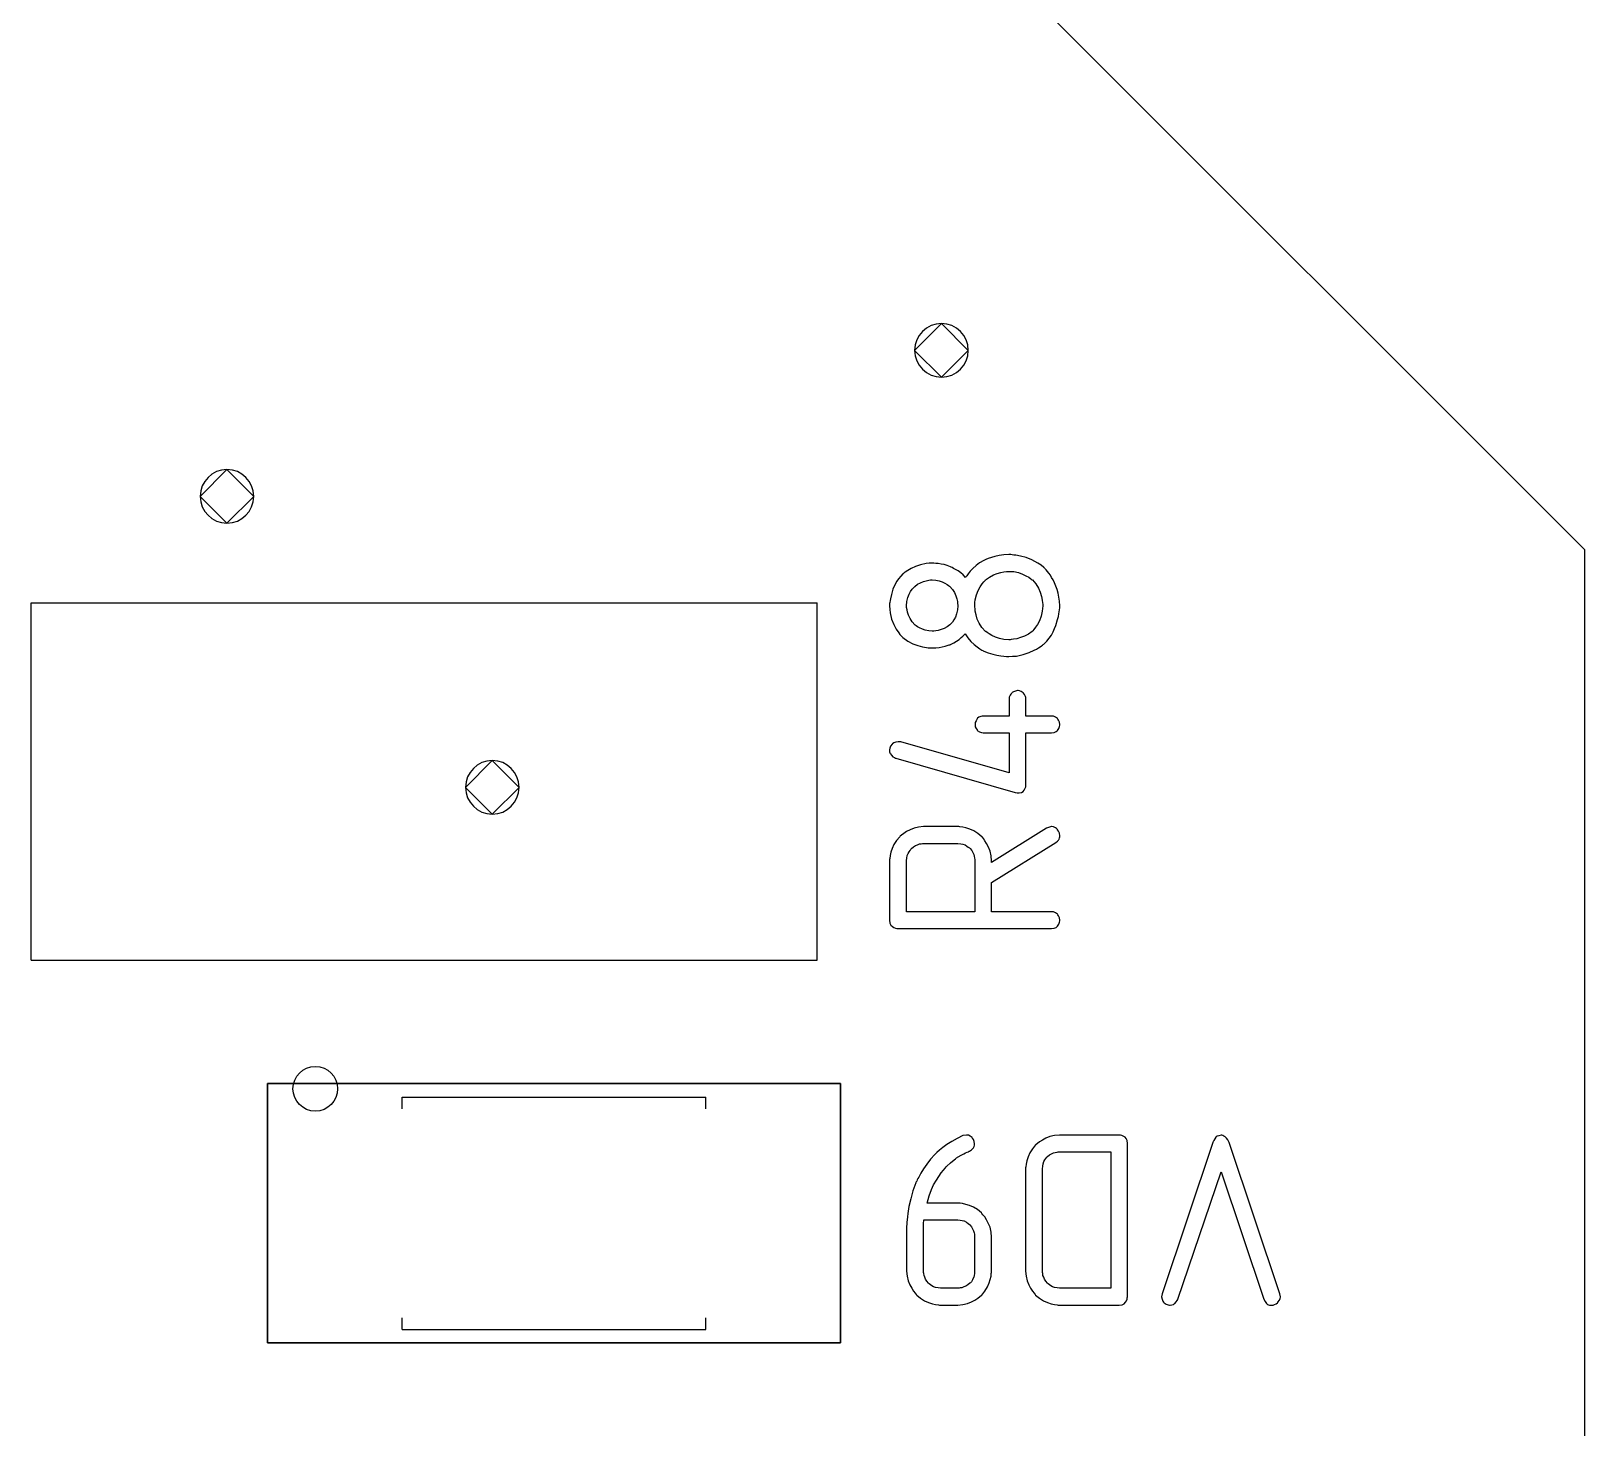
# Model space of a CAD drawing. Header units: inches. Extents: x 0 to 594, y -420 to 0.
# Drawn here: x 219.37 to 228.06, y -107.5 to -99.68 of the extents above; entities that cross this region are included whole.
import ezdxf

# ---------------------------------------------------------------- set-up
doc = ezdxf.new("R2010")
doc.units = ezdxf.units.IN
doc.header["$MEASUREMENT"] = 0

msp = doc.modelspace()

# ---------------------------------------------------------------- linework, layer by layer
at = {"color": 18, "true_color": 0x000000}
for p, q in [((228.0624, -102.5828), (223.0624, -97.5828)), ((224.4612, -101.3157), (224.3112, -101.4657)), ((224.6112, -101.4657), (224.4612, -101.3157)), ((224.3112, -101.4657), (224.4612, -101.6157)), ((224.4612, -101.6157), (224.6112, -101.4657)), ((220.4624, -102.1328), (220.3124, -102.2828)), ((220.6124, -102.2828), (220.4624, -102.1328)), ((220.3124, -102.2828), (220.4624, -102.4328)), ((220.4624, -102.4328), (220.6124, -102.2828)), ((224.7844, -102.614), (224.7605, -102.6196)), ((224.8098, -102.6098), (224.7844, -102.614)), ((224.838, -102.6083), (224.8098, -102.6098)), ((224.8394, -102.6083), (224.838, -102.6083)), ((224.8436, -102.6083), (224.8394, -102.6083)), ((224.8493, -102.6083), (224.8436, -102.6083)), ((224.8563, -102.6098), (224.8493, -102.6083)), ((224.8662, -102.6112), (224.8563, -102.6098)), ((224.8775, -102.6126), (224.8662, -102.6112)), ((224.9043, -102.6168), (224.8775, -102.6126)), ((228.0624, -129.0828), (228.0624, -102.5828)), ((224.2727, -102.6972), (224.2586, -102.707)), ((224.2924, -102.6859), (224.2727, -102.6972)), ((224.3164, -102.676), (224.2924, -102.6859)), ((224.3446, -102.6661), (224.3164, -102.676)), ((224.3756, -102.6591), (224.3446, -102.6661)), ((224.3925, -102.6563), (224.3756, -102.6591)), ((224.4109, -102.6563), (224.3925, -102.6563)), ((224.4137, -102.6563), (224.4109, -102.6563)), ((224.4193, -102.6563), (224.4137, -102.6563)), ((224.4306, -102.6577), (224.4193, -102.6563)), ((224.4433, -102.6591), (224.4306, -102.6577)), ((224.4588, -102.6619), (224.4433, -102.6591)), ((224.4757, -102.6647), (224.4588, -102.6619)), ((224.494, -102.6704), (224.4757, -102.6647)), ((224.5124, -102.6774), (224.494, -102.6704)), ((224.5152, -102.6788), (224.5124, -102.6774)), ((224.5208, -102.6816), (224.5152, -102.6788)), ((224.5293, -102.6859), (224.5208, -102.6816)), ((224.5406, -102.6915), (224.5293, -102.6859)), ((224.5547, -102.7), (224.5406, -102.6915)), ((224.5688, -102.7112), (224.5547, -102.7)), ((224.6223, -102.7014), (224.611, -102.7155)), ((224.6364, -102.6859), (224.6223, -102.7014)), ((224.6547, -102.6704), (224.6364, -102.6859)), ((224.6745, -102.6549), (224.6547, -102.6704)), ((224.6984, -102.6422), (224.6745, -102.6549)), ((224.7013, -102.6408), (224.6984, -102.6422)), ((224.7097, -102.6365), (224.7013, -102.6408)), ((224.7224, -102.6309), (224.7097, -102.6365)), ((224.7407, -102.6253), (224.7224, -102.6309)), ((224.7605, -102.6196), (224.7407, -102.6253)), ((224.8112, -102.7056), (224.8253, -102.7028)), ((224.8253, -102.7028), (224.831, -102.7028)), ((224.831, -102.7028), (224.8352, -102.7028)), ((224.8352, -102.7028), (224.8366, -102.7028)), ((224.8366, -102.7028), (224.838, -102.7028)), ((224.838, -102.7028), (224.8662, -102.7042)), ((224.9353, -102.6253), (224.9043, -102.6168)), ((224.9677, -102.6379), (224.9353, -102.6253)), ((224.9846, -102.6464), (224.9677, -102.6379)), ((225.0015, -102.6563), (224.9846, -102.6464)), ((225.0184, -102.6675), (225.0015, -102.6563)), ((225.034, -102.6802), (225.0184, -102.6675)), ((225.0354, -102.6816), (225.034, -102.6802)), ((225.0382, -102.6845), (225.0354, -102.6816)), ((225.0424, -102.6887), (225.0382, -102.6845)), ((225.048, -102.6943), (225.0424, -102.6887)), ((225.0551, -102.7028), (225.048, -102.6943)), ((225.0621, -102.7127), (225.0551, -102.7028)), ((224.2022, -102.7733), (224.1895, -102.8029)), ((224.2107, -102.7578), (224.2022, -102.7733)), ((224.2206, -102.7437), (224.2107, -102.7578)), ((224.2332, -102.7296), (224.2206, -102.7437)), ((224.2459, -102.7169), (224.2332, -102.7296)), ((224.2473, -102.7155), (224.2459, -102.7169)), ((224.2487, -102.7141), (224.2473, -102.7155)), ((224.253, -102.7112), (224.2487, -102.7141)), ((224.2586, -102.707), (224.253, -102.7112)), ((224.3051, -102.7944), (224.3108, -102.7888)), ((224.3108, -102.7888), (224.3122, -102.7874)), ((224.3122, -102.7874), (224.3277, -102.7747)), ((224.3277, -102.7747), (224.3446, -102.7662)), ((224.3446, -102.7662), (224.3601, -102.7592)), ((224.3601, -102.7592), (224.3756, -102.7549)), ((224.3756, -102.7549), (224.3897, -102.7521)), ((224.3897, -102.7521), (224.3996, -102.7507)), ((224.3996, -102.7507), (224.4066, -102.7507)), ((224.4066, -102.7507), (224.4095, -102.7507)), ((224.4095, -102.7507), (224.4306, -102.7521)), ((224.4306, -102.7521), (224.4489, -102.7564)), ((224.4489, -102.7564), (224.4658, -102.762)), ((224.4658, -102.762), (224.4799, -102.769)), ((224.4799, -102.769), (224.4926, -102.7761)), ((224.4926, -102.7761), (224.5011, -102.7817)), ((224.5011, -102.7817), (224.5067, -102.786)), ((224.5067, -102.786), (224.5081, -102.7874)), ((224.5081, -102.7874), (224.5236, -102.8043)), ((224.5828, -102.7225), (224.5688, -102.7112)), ((224.5955, -102.7366), (224.5828, -102.7225)), ((224.5969, -102.7338), (224.5955, -102.7352)), ((224.5955, -102.7352), (224.5955, -102.7366)), ((224.6026, -102.7268), (224.5969, -102.7338)), ((224.611, -102.7155), (224.6026, -102.7268)), ((224.6674, -102.8099), (224.6773, -102.7888)), ((224.6773, -102.7888), (224.6886, -102.7719)), ((224.6886, -102.7719), (224.6984, -102.7606)), ((224.6984, -102.7606), (224.7055, -102.7535)), ((224.7055, -102.7535), (224.7069, -102.7507)), ((224.7069, -102.7507), (224.7083, -102.7507)), ((224.7083, -102.7507), (224.7295, -102.7352)), ((224.7295, -102.7352), (224.752, -102.7225)), ((224.752, -102.7225), (224.7732, -102.7141)), ((224.7732, -102.7141), (224.7943, -102.7084)), ((224.7943, -102.7084), (224.8112, -102.7056)), ((224.8662, -102.7042), (224.8916, -102.7098)), ((224.8916, -102.7098), (224.9141, -102.7183)), ((224.9141, -102.7183), (224.9339, -102.7268)), ((224.9339, -102.7268), (224.9494, -102.7352)), ((224.9494, -102.7352), (224.9606, -102.7437)), ((224.9606, -102.7437), (224.9677, -102.7493)), ((224.9677, -102.7493), (224.9705, -102.7507)), ((224.9705, -102.7507), (224.9903, -102.7719)), ((224.9903, -102.7719), (225.0043, -102.7958)), ((225.0706, -102.7239), (225.0621, -102.7127)), ((225.0777, -102.7366), (225.0706, -102.7239)), ((225.0861, -102.7507), (225.0777, -102.7366)), ((225.0946, -102.7676), (225.0861, -102.7507)), ((225.1016, -102.7846), (225.0946, -102.7676)), ((225.1087, -102.8043), (225.1016, -102.7846)), ((224.1726, -102.8762), (224.1712, -102.8832)), ((224.174, -102.8663), (224.1726, -102.8762)), ((224.1754, -102.8564), (224.174, -102.8663)), ((224.1811, -102.8311), (224.1754, -102.8564)), ((224.1895, -102.8029), (224.1811, -102.8311)), ((224.2657, -102.8945), (224.2671, -102.8705)), ((224.2671, -102.8705), (224.2727, -102.848)), ((224.2671, -102.8705), (224.2671, -102.8705)), ((224.2727, -102.848), (224.2798, -102.8297)), ((224.2798, -102.8297), (224.2882, -102.8156)), ((224.2882, -102.8156), (224.2981, -102.8029)), ((224.2981, -102.8029), (224.3051, -102.7944)), ((224.5236, -102.8043), (224.5335, -102.8212)), ((224.5335, -102.8212), (224.542, -102.8395)), ((224.542, -102.8395), (224.5476, -102.8564)), ((224.5476, -102.8564), (224.5504, -102.872)), ((224.5504, -102.872), (224.5518, -102.8832)), ((224.6477, -102.8776), (224.6505, -102.8621)), ((224.6505, -102.8621), (224.6576, -102.8339)), ((224.6505, -102.8621), (224.6505, -102.8621)), ((224.6576, -102.8339), (224.6674, -102.8099)), ((225.0043, -102.7958), (225.0142, -102.8198)), ((225.0142, -102.8198), (225.0213, -102.8424)), ((225.0213, -102.8424), (225.0255, -102.8635)), ((225.0255, -102.8635), (225.0269, -102.879)), ((225.1143, -102.824), (225.1087, -102.8043)), ((225.1185, -102.8466), (225.1143, -102.824)), ((225.1214, -102.8691), (225.1185, -102.8466)), ((225.1228, -102.8945), (225.1214, -102.8691)), ((219.3661, -102.879), (223.7662, -102.879)), ((219.3662, -104.879), (219.3662, -102.879)), ((223.7662, -104.879), (223.7662, -102.879)), ((224.1712, -102.8832), (224.1712, -102.8945)), ((224.1712, -102.8832), (224.1712, -102.8832)), ((224.1712, -102.8945), (224.1726, -102.9157)), ((224.1726, -102.9157), (224.174, -102.934)), ((224.174, -102.934), (224.1825, -102.9706)), ((224.2657, -102.9044), (224.2657, -102.8945)), ((224.2685, -102.9171), (224.2657, -102.9044)), ((224.2713, -102.9312), (224.2685, -102.9171)), ((224.2769, -102.9481), (224.2713, -102.9312)), ((224.2854, -102.9664), (224.2769, -102.9481)), ((224.5391, -102.9594), (224.5307, -102.9735)), ((224.5462, -102.941), (224.5391, -102.9594)), ((224.5518, -102.9185), (224.5462, -102.941)), ((224.5518, -102.8832), (224.5532, -102.8917)), ((224.5532, -102.8945), (224.5518, -102.9185)), ((224.5532, -102.8917), (224.5532, -102.8945)), ((224.6477, -102.903), (224.6477, -102.8776)), ((224.6491, -102.91), (224.6477, -102.903)), ((224.6505, -102.9255), (224.6491, -102.91)), ((224.6547, -102.9467), (224.6505, -102.9255)), ((224.6618, -102.9692), (224.6547, -102.9467)), ((225.0184, -102.9537), (225.01, -102.9791)), ((225.0255, -102.9255), (225.0184, -102.9537)), ((225.0283, -102.8945), (225.0255, -102.9255)), ((225.0269, -102.879), (225.0283, -102.8861)), ((225.0283, -102.8861), (225.0283, -102.8945)), ((225.1115, -102.972), (225.1157, -102.9551)), ((225.1157, -102.9551), (225.1185, -102.941)), ((225.1185, -102.941), (225.1199, -102.9283)), ((225.1199, -102.9283), (225.1214, -102.9171)), ((225.1214, -102.9171), (225.1228, -102.9072)), ((225.1228, -102.9072), (225.1228, -102.8945)), ((224.1825, -102.9706), (224.1952, -103.0002)), ((224.1952, -103.0002), (224.2079, -103.0256)), ((224.2079, -103.0256), (224.222, -103.0468)), ((224.222, -103.0468), (224.229, -103.0552)), ((224.2967, -102.9847), (224.2854, -102.9664)), ((224.3122, -103.0016), (224.2967, -102.9847)), ((224.3136, -103.0031), (224.3122, -103.0016)), ((224.3192, -103.0073), (224.3136, -103.0031)), ((224.3277, -103.0129), (224.3192, -103.0073)), ((224.339, -103.0186), (224.3277, -103.0129)), ((224.3545, -103.0256), (224.339, -103.0186)), ((224.37, -103.0313), (224.3545, -103.0256)), ((224.3897, -103.0355), (224.37, -103.0313)), ((224.4095, -103.0369), (224.3897, -103.0355)), ((224.4123, -103.0369), (224.4095, -103.0369)), ((224.4193, -103.0369), (224.4123, -103.0369)), ((224.4306, -103.0355), (224.4193, -103.0369)), ((224.4433, -103.0327), (224.4306, -103.0355)), ((224.4602, -103.0284), (224.4433, -103.0327)), ((224.4757, -103.0214), (224.4602, -103.0284)), ((224.4926, -103.0129), (224.4757, -103.0214)), ((224.5081, -103.0016), (224.4926, -103.0129)), ((224.5095, -103.0002), (224.5081, -103.0016)), ((224.5152, -102.9946), (224.5095, -103.0002)), ((224.5222, -102.9861), (224.5152, -102.9946)), ((224.5307, -102.9735), (224.5222, -102.9861)), ((224.6731, -102.9932), (224.6618, -102.9692)), ((224.6872, -103.0172), (224.6731, -102.9932)), ((224.7069, -103.0383), (224.6872, -103.0172)), ((224.7097, -103.0397), (224.7069, -103.0383)), ((224.7168, -103.0453), (224.7097, -103.0397)), ((224.728, -103.0524), (224.7168, -103.0453)), ((224.9691, -103.0383), (224.948, -103.0538)), ((224.9719, -103.0355), (224.9691, -103.0383)), ((224.979, -103.0284), (224.9719, -103.0355)), ((224.9874, -103.0157), (224.979, -103.0284)), ((224.9987, -103.0002), (224.9874, -103.0157)), ((225.01, -102.9791), (224.9987, -103.0002)), ((225.0762, -103.0594), (225.0861, -103.0411)), ((225.0861, -103.0411), (225.0946, -103.0228)), ((225.0946, -103.0228), (225.1016, -103.0059)), ((225.1016, -103.0059), (225.1115, -102.972)), ((224.229, -103.0552), (224.2347, -103.0609)), ((224.2347, -103.0609), (224.2389, -103.0665)), ((224.2389, -103.0665), (224.2431, -103.0707)), ((224.2431, -103.0707), (224.2445, -103.0721)), ((224.2445, -103.0721), (224.2459, -103.0735)), ((224.2459, -103.0735), (224.2727, -103.0933)), ((224.2727, -103.0933), (224.3009, -103.1074)), ((224.3009, -103.1074), (224.3291, -103.1172)), ((224.3291, -103.1172), (224.3545, -103.1243)), ((224.3545, -103.1243), (224.377, -103.1285)), ((224.377, -103.1285), (224.3869, -103.1299)), ((224.3869, -103.1299), (224.3954, -103.1299)), ((224.3954, -103.1299), (224.401, -103.1313)), ((224.401, -103.1313), (224.4066, -103.1313)), ((224.4066, -103.1313), (224.4095, -103.1313)), ((224.4095, -103.1313), (224.4109, -103.1313)), ((224.4109, -103.1313), (224.4306, -103.1299)), ((224.4306, -103.1299), (224.4489, -103.1285)), ((224.4489, -103.1285), (224.4658, -103.1257)), ((224.4658, -103.1257), (224.4813, -103.1215)), ((224.4813, -103.1215), (224.494, -103.1172)), ((224.494, -103.1172), (224.5039, -103.1144)), ((224.5039, -103.1144), (224.5095, -103.113)), ((224.5095, -103.113), (224.5124, -103.1116)), ((224.5124, -103.1116), (224.5307, -103.1031)), ((224.5307, -103.1031), (224.5462, -103.0933)), ((224.5462, -103.0933), (224.5603, -103.0834)), ((224.5603, -103.0834), (224.5716, -103.0735)), ((224.5716, -103.0735), (224.5814, -103.0651)), ((224.5814, -103.0651), (224.5885, -103.058)), ((224.5885, -103.058), (224.5927, -103.0538)), ((224.5927, -103.0538), (224.5941, -103.0524)), ((224.5941, -103.0524), (224.6096, -103.075)), ((224.6096, -103.075), (224.6265, -103.0947)), ((224.6265, -103.0947), (224.6449, -103.1116)), ((224.6449, -103.1116), (224.6604, -103.1243)), ((224.6604, -103.1243), (224.6759, -103.1356)), ((224.6759, -103.1356), (224.6872, -103.1426)), ((224.7436, -103.0609), (224.728, -103.0524)), ((224.7633, -103.0707), (224.7436, -103.0609)), ((224.7858, -103.0778), (224.7633, -103.0707)), ((224.8098, -103.0834), (224.7858, -103.0778)), ((224.838, -103.0848), (224.8098, -103.0834)), ((224.8394, -103.0848), (224.838, -103.0848)), ((224.8408, -103.0848), (224.8394, -103.0848)), ((224.8451, -103.0848), (224.8408, -103.0848)), ((224.8507, -103.0834), (224.8451, -103.0848)), ((224.8648, -103.082), (224.8507, -103.0834)), ((224.8831, -103.0792), (224.8648, -103.082)), ((224.9043, -103.0735), (224.8831, -103.0792)), ((224.9254, -103.0651), (224.9043, -103.0735)), ((224.948, -103.0538), (224.9254, -103.0651)), ((224.9804, -103.144), (224.9931, -103.137)), ((224.9931, -103.137), (225.0043, -103.1313)), ((225.0043, -103.1313), (225.0128, -103.1257)), ((225.0128, -103.1257), (225.0213, -103.1201)), ((225.0213, -103.1201), (225.0269, -103.1158)), ((225.0269, -103.1158), (225.0311, -103.1116)), ((225.0311, -103.1116), (225.034, -103.1102)), ((225.034, -103.1102), (225.0354, -103.1088)), ((225.0354, -103.1088), (225.0509, -103.0933)), ((225.0509, -103.0933), (225.0636, -103.0764)), ((225.0636, -103.0764), (225.0762, -103.0594)), ((224.6872, -103.1426), (224.6956, -103.1468)), ((224.6956, -103.1468), (224.697, -103.1483)), ((224.697, -103.1483), (224.6984, -103.1483)), ((224.6984, -103.1483), (224.7224, -103.1581)), ((224.7224, -103.1581), (224.7478, -103.1666)), ((224.7478, -103.1666), (224.7717, -103.1722)), ((224.7717, -103.1722), (224.7929, -103.175)), ((224.7929, -103.175), (224.8112, -103.1779)), ((224.8112, -103.1779), (224.8253, -103.1793)), ((224.8253, -103.1793), (224.831, -103.1793)), ((224.831, -103.1793), (224.8352, -103.1793)), ((224.8352, -103.1793), (224.8366, -103.1793)), ((224.8366, -103.1793), (224.838, -103.1793)), ((224.838, -103.1793), (224.8591, -103.1779)), ((224.8591, -103.1779), (224.8803, -103.1765)), ((224.8803, -103.1765), (224.9184, -103.168)), ((224.9184, -103.168), (224.9522, -103.1567)), ((224.9522, -103.1567), (224.9804, -103.144)), ((224.8465, -103.395), (224.8408, -103.4062)), ((224.8493, -103.3893), (224.8465, -103.395)), ((224.8549, -103.3837), (224.8493, -103.3893)), ((224.8577, -103.3809), (224.8549, -103.3837)), ((224.8648, -103.3766), (224.8577, -103.3809)), ((224.8747, -103.3724), (224.8648, -103.3766)), ((224.8873, -103.3696), (224.8747, -103.3724)), ((224.8902, -103.3696), (224.8873, -103.3696)), ((224.8972, -103.371), (224.8902, -103.3696)), ((224.9071, -103.3752), (224.8972, -103.371)), ((224.9184, -103.3823), (224.9071, -103.3752)), ((224.9212, -103.3837), (224.9184, -103.3823)), ((224.9254, -103.3907), (224.9212, -103.3837)), ((224.931, -103.402), (224.9254, -103.3907)), ((224.8408, -103.4062), (224.8394, -103.4147)), ((224.8394, -103.4147), (224.8394, -103.512)), ((224.9325, -103.4091), (224.931, -103.402)), ((224.9339, -103.4175), (224.9325, -103.4091)), ((224.9339, -103.512), (224.9339, -103.4175)), ((224.6505, -103.5486), (224.6491, -103.5571)), ((224.6491, -103.5571), (224.6491, -103.5599)), ((224.6491, -103.5599), (224.6505, -103.5726)), ((224.6547, -103.5387), (224.6505, -103.5486)), ((224.6505, -103.5726), (224.6547, -103.5824)), ((224.6618, -103.5275), (224.6547, -103.5387)), ((224.6632, -103.5246), (224.6618, -103.5261)), ((224.6618, -103.5261), (224.6618, -103.5275)), ((224.6702, -103.519), (224.6632, -103.5246)), ((224.6815, -103.5148), (224.6702, -103.519)), ((224.6886, -103.512), (224.6815, -103.5148)), ((224.697, -103.512), (224.6886, -103.512)), ((224.8394, -103.512), (224.697, -103.512)), ((225.0762, -103.512), (224.9339, -103.512)), ((225.0777, -103.512), (225.0762, -103.512)), ((225.0805, -103.512), (225.0777, -103.512)), ((225.0889, -103.5134), (225.0805, -103.512)), ((225.1002, -103.5176), (225.0889, -103.5134)), ((225.1115, -103.5261), (225.1002, -103.5176)), ((225.1129, -103.5289), (225.1115, -103.5261)), ((225.1171, -103.5345), (225.1129, -103.5289)), ((225.1214, -103.5458), (225.1171, -103.5345)), ((225.1185, -103.581), (225.1214, -103.5712)), ((225.1228, -103.5599), (225.1214, -103.5458)), ((225.1214, -103.5712), (225.1228, -103.5627)), ((225.1228, -103.5627), (225.1228, -103.5599)), ((224.205, -103.6586), (224.1938, -103.6628)), ((224.2191, -103.6557), (224.205, -103.6586)), ((224.2332, -103.6572), (224.2191, -103.6557)), ((224.8394, -103.8306), (224.2332, -103.6572)), ((224.6547, -103.5824), (224.6604, -103.5895)), ((224.6604, -103.5895), (224.6618, -103.5923)), ((224.6618, -103.5923), (224.6745, -103.6008)), ((224.6745, -103.6008), (224.6858, -103.605)), ((224.6858, -103.605), (224.6942, -103.6064)), ((224.6942, -103.6064), (224.6956, -103.6064)), ((224.6956, -103.6064), (224.697, -103.6064)), ((224.697, -103.6064), (224.8394, -103.6064)), ((224.8394, -103.6064), (224.8394, -103.8306)), ((224.9339, -103.8996), (224.9339, -103.6064)), ((224.9339, -103.6064), (225.0762, -103.6064)), ((225.0762, -103.6064), (225.0917, -103.6036)), ((225.0917, -103.6036), (225.103, -103.5994)), ((225.103, -103.5994), (225.1087, -103.5951)), ((225.1087, -103.5951), (225.1115, -103.5923)), ((225.1115, -103.5923), (225.1185, -103.581)), ((224.1726, -103.6924), (224.1712, -103.7009)), ((224.1712, -103.7009), (224.1712, -103.7121)), ((224.1712, -103.7009), (224.1712, -103.7009)), ((224.1712, -103.7121), (224.1726, -103.7178)), ((224.1769, -103.6811), (224.1726, -103.6924)), ((224.1726, -103.7178), (224.174, -103.722)), ((224.174, -103.722), (224.1754, -103.7234)), ((224.1754, -103.7234), (224.1811, -103.7319)), ((224.1853, -103.6698), (224.1769, -103.6811)), ((224.1811, -103.7319), (224.1895, -103.7403)), ((224.1881, -103.667), (224.1853, -103.6698)), ((224.1938, -103.6628), (224.1881, -103.667)), ((224.1895, -103.7403), (224.198, -103.7446)), ((224.198, -103.7446), (224.2036, -103.7474)), ((221.9474, -103.7611), (221.7974, -103.9111)), ((222.0974, -103.9111), (221.9474, -103.7611)), ((224.2036, -103.7474), (224.2065, -103.7488)), ((224.2065, -103.7488), (224.8732, -103.9391)), ((221.7974, -103.9111), (221.9474, -104.0611)), ((221.9474, -104.0611), (222.0974, -103.9111)), ((224.924, -103.9264), (224.9296, -103.9165)), ((224.9296, -103.9165), (224.9325, -103.9081)), ((224.9325, -103.9081), (224.9339, -103.8996)), ((224.8732, -103.9391), (224.8845, -103.9419)), ((224.8845, -103.9419), (224.8958, -103.9419)), ((224.8958, -103.9419), (224.9085, -103.9391)), ((224.9085, -103.9391), (224.9184, -103.9335)), ((224.9184, -103.9335), (224.924, -103.9264)), ((224.2375, -104.1787), (224.2304, -104.1844)), ((224.2502, -104.1689), (224.2375, -104.1787)), ((224.2657, -104.159), (224.2502, -104.1689)), ((224.2854, -104.1491), (224.2657, -104.159)), ((224.308, -104.1393), (224.2854, -104.1491)), ((224.3333, -104.1336), (224.308, -104.1393)), ((224.3615, -104.1308), (224.3333, -104.1336)), ((224.5518, -104.1308), (224.3615, -104.1308)), ((224.5532, -104.1308), (224.5518, -104.1308)), ((224.5547, -104.1308), (224.5532, -104.1308)), ((224.5589, -104.1308), (224.5547, -104.1308)), ((224.5645, -104.1322), (224.5589, -104.1308)), ((224.58, -104.1336), (224.5645, -104.1322)), ((224.5984, -104.1379), (224.58, -104.1336)), ((224.6195, -104.1449), (224.5984, -104.1379)), ((224.6421, -104.1548), (224.6195, -104.1449)), ((224.6646, -104.1689), (224.6421, -104.1548)), ((224.6872, -104.1872), (224.6646, -104.1689)), ((225.0495, -104.1393), (224.7421, -104.331)), ((225.0607, -104.135), (225.0495, -104.1393)), ((225.0762, -104.1308), (225.0607, -104.135)), ((225.0777, -104.1308), (225.0762, -104.1308)), ((225.0791, -104.1308), (225.0777, -104.1308)), ((225.0875, -104.1322), (225.0791, -104.1308)), ((225.0988, -104.1379), (225.0875, -104.1322)), ((225.1044, -104.1407), (225.0988, -104.1379)), ((225.1101, -104.1463), (225.1044, -104.1407)), ((225.1115, -104.1491), (225.1101, -104.1463)), ((225.1157, -104.1562), (225.1115, -104.1491)), ((225.1214, -104.1675), (225.1157, -104.1562)), ((225.1228, -104.1816), (225.1214, -104.1675)), ((224.1853, -104.2535), (224.1783, -104.2746)), ((224.1952, -104.2309), (224.1853, -104.2535)), ((224.2093, -104.2084), (224.1952, -104.2309)), ((224.2276, -104.1872), (224.2093, -104.2084)), ((224.2304, -104.1844), (224.2276, -104.1872)), ((224.2798, -104.2718), (224.2854, -104.2647)), ((224.2854, -104.2647), (224.2896, -104.2577)), ((224.2896, -104.2577), (224.2924, -104.2549)), ((224.2924, -104.2549), (224.2939, -104.2535)), ((224.2939, -104.2535), (224.3051, -104.2436)), ((224.3051, -104.2436), (224.3164, -104.2365)), ((224.3164, -104.2365), (224.3277, -104.2323)), ((224.3277, -104.2323), (224.3376, -104.2281)), ((224.3376, -104.2281), (224.3474, -104.2267)), ((224.3474, -104.2267), (224.3545, -104.2253)), ((224.3545, -104.2253), (224.3601, -104.2253)), ((224.3601, -104.2253), (224.3615, -104.2253)), ((224.3615, -104.2253), (224.5532, -104.2253)), ((224.5532, -104.2253), (224.5688, -104.2267)), ((224.5688, -104.2267), (224.5814, -104.2295)), ((224.5814, -104.2295), (224.5941, -104.2337)), ((224.5941, -104.2337), (224.604, -104.2394)), ((224.604, -104.2394), (224.611, -104.245)), ((224.611, -104.245), (224.6181, -104.2492)), ((224.6181, -104.2492), (224.6209, -104.2521)), ((224.6209, -104.2521), (224.6223, -104.2535)), ((224.6223, -104.2535), (224.6308, -104.2647)), ((224.6308, -104.2647), (224.6364, -104.276)), ((224.69, -104.19), (224.6872, -104.1872)), ((224.6956, -104.1971), (224.69, -104.19)), ((224.7041, -104.2098), (224.6956, -104.1971)), ((224.714, -104.2253), (224.7041, -104.2098)), ((224.7252, -104.245), (224.714, -104.2253)), ((224.7337, -104.2676), (224.7252, -104.245)), ((224.7393, -104.2943), (224.7337, -104.2676)), ((224.7421, -104.4438), (225.1016, -104.2196)), ((225.1016, -104.2196), (225.1101, -104.2126)), ((225.1101, -104.2126), (225.1157, -104.2069)), ((225.1157, -104.2069), (225.1185, -104.2027)), ((225.1185, -104.2027), (225.1199, -104.2013)), ((225.1199, -104.2013), (225.1214, -104.1943)), ((225.1214, -104.1943), (225.1228, -104.1872)), ((225.1228, -104.1872), (225.1228, -104.1816)), ((224.1726, -104.3084), (224.1712, -104.3141)), ((224.1712, -104.3141), (224.1712, -104.6552)), ((224.1712, -104.3141), (224.1712, -104.3141)), ((224.174, -104.2929), (224.1726, -104.3084)), ((224.1783, -104.2746), (224.174, -104.2929)), ((224.2657, -104.3211), (224.2671, -104.307)), ((224.2657, -104.6073), (224.2657, -104.3211)), ((224.2671, -104.307), (224.2699, -104.2929)), ((224.2671, -104.307), (224.2671, -104.307)), ((224.2699, -104.2929), (224.2741, -104.2817)), ((224.2741, -104.2817), (224.2798, -104.2718)), ((224.6364, -104.276), (224.6421, -104.2873)), ((224.6421, -104.2873), (224.6449, -104.2972)), ((224.6449, -104.2972), (224.6463, -104.307)), ((224.6463, -104.307), (224.6477, -104.3141)), ((224.6477, -104.3141), (224.6477, -104.6073)), ((224.7421, -104.3225), (224.7393, -104.2943)), ((224.7421, -104.331), (224.7421, -104.3225)), ((224.7421, -104.6073), (224.7421, -104.4438)), ((224.6477, -104.6073), (224.2657, -104.6073)), ((225.0762, -104.6073), (224.7421, -104.6073)), ((225.0777, -104.6073), (225.0762, -104.6073)), ((225.0805, -104.6073), (225.0777, -104.6073)), ((225.0889, -104.6087), (225.0805, -104.6073)), ((225.1002, -104.6129), (225.0889, -104.6087)), ((225.1115, -104.6214), (225.1002, -104.6129)), ((224.1712, -104.6552), (224.1726, -104.6707)), ((224.1726, -104.6707), (224.1783, -104.682)), ((224.1783, -104.682), (224.1867, -104.6905)), ((224.1867, -104.6905), (224.1952, -104.6961)), ((224.1952, -104.6961), (224.2036, -104.6989)), ((224.2036, -104.6989), (224.2121, -104.7003)), ((224.2121, -104.7003), (224.2177, -104.7017)), ((224.2177, -104.7017), (224.2191, -104.7017)), ((224.2191, -104.7017), (225.0762, -104.7017)), ((225.0762, -104.7017), (225.0917, -104.6989)), ((225.0917, -104.6989), (225.103, -104.6947)), ((225.103, -104.6947), (225.1087, -104.6905)), ((225.1087, -104.6905), (225.1115, -104.6876)), ((225.1129, -104.6242), (225.1115, -104.6214)), ((225.1115, -104.6876), (225.1185, -104.6764)), ((225.1171, -104.6299), (225.1129, -104.6242)), ((225.1214, -104.6411), (225.1171, -104.6299)), ((225.1185, -104.6764), (225.1214, -104.6665)), ((225.1228, -104.6552), (225.1214, -104.6411)), ((225.1214, -104.6665), (225.1228, -104.658)), ((225.1228, -104.658), (225.1228, -104.6552)), ((219.3662, -104.879), (223.7662, -104.879)), ((220.6893, -107.0194), (220.6894, -105.5693)), ((220.6894, -105.5693), (220.6893, -107.0194)), ((220.6894, -105.5693), (223.8955, -105.5693)), ((223.8955, -105.5693), (220.6894, -105.5693)), ((223.8955, -105.5693), (223.8956, -107.0193)), ((223.8956, -107.0193), (223.8955, -105.5693)), ((221.4425, -105.6444), (223.1425, -105.6444)), ((221.4425, -105.7093), (221.4425, -105.6444)), ((223.1424, -105.7093), (223.1425, -105.6443)), ((224.492, -105.9091), (224.468, -105.9261)), ((224.5188, -105.8922), (224.492, -105.9091)), ((224.5484, -105.8753), (224.5188, -105.8922)), ((224.5808, -105.8598), (224.5484, -105.8753)), ((224.6019, -105.857), (224.5808, -105.8598)), ((224.6048, -105.857), (224.6019, -105.857)), ((224.6118, -105.8584), (224.6048, -105.857)), ((224.6217, -105.8626), (224.6118, -105.8584)), ((224.6329, -105.8711), (224.6217, -105.8626)), ((224.6329, -105.8725), (224.6329, -105.8711)), ((224.6358, -105.8739), (224.6329, -105.8725)), ((224.64, -105.881), (224.6358, -105.8739)), ((224.6442, -105.8922), (224.64, -105.881)), ((224.6414, -105.9275), (224.6442, -105.9204)), ((224.647, -105.9063), (224.6442, -105.8922)), ((224.6442, -105.9204), (224.6456, -105.9134)), ((224.6456, -105.9134), (224.647, -105.9077)), ((224.647, -105.9077), (224.647, -105.9063)), ((224.9882, -105.912), (224.9699, -105.9345)), ((224.991, -105.9091), (224.9882, -105.912)), ((224.9981, -105.9035), (224.991, -105.9091)), ((225.0107, -105.8951), (224.9981, -105.9035)), ((225.0263, -105.8852), (225.0107, -105.8951)), ((225.046, -105.8739), (225.0263, -105.8852)), ((225.0685, -105.8654), (225.046, -105.8739)), ((225.0939, -105.8598), (225.0685, -105.8654)), ((225.1221, -105.857), (225.0939, -105.8598)), ((225.4576, -105.857), (225.1221, -105.857)), ((225.4633, -105.8584), (225.4576, -105.857)), ((225.4703, -105.8598), (225.4633, -105.8584)), ((225.4788, -105.8626), (225.4703, -105.8598)), ((225.4886, -105.8683), (225.4788, -105.8626)), ((225.4957, -105.8767), (225.4886, -105.8683)), ((225.5013, -105.888), (225.4957, -105.8767)), ((225.5027, -105.9035), (225.5013, -105.888)), ((225.5027, -106.7606), (225.5027, -105.9035)), ((225.9806, -105.8979), (225.6959, -106.7451)), ((225.982, -105.8951), (225.9806, -105.8965)), ((225.9806, -105.8965), (225.9806, -105.8979)), ((225.9849, -105.888), (225.982, -105.8951)), ((225.9905, -105.8781), (225.9849, -105.888)), ((225.9975, -105.8683), (225.9905, -105.8781)), ((225.999, -105.8669), (225.9975, -105.8683)), ((226.0046, -105.864), (225.999, -105.8669)), ((226.013, -105.8612), (226.0046, -105.864)), ((226.0257, -105.857), (226.013, -105.8612)), ((226.03, -105.857), (226.0257, -105.857)), ((226.0356, -105.8598), (226.03, -105.857)), ((226.0412, -105.8626), (226.0356, -105.8598)), ((226.0497, -105.8669), (226.0412, -105.8626)), ((226.0567, -105.8739), (226.0497, -105.8669)), ((226.0638, -105.8838), (226.0567, -105.8739)), ((226.0708, -105.8979), (226.0638, -105.8838)), ((226.3556, -106.7451), (226.0708, -105.8979)), ((224.4003, -105.9923), (224.3792, -106.0191)), ((224.4243, -105.9655), (224.4003, -105.9923)), ((224.4257, -105.9641), (224.4243, -105.9655)), ((224.4271, -105.9627), (224.4257, -105.9641)), ((224.4314, -105.9585), (224.4271, -105.9627)), ((224.4356, -105.9543), (224.4314, -105.9585)), ((224.4497, -105.9416), (224.4356, -105.9543)), ((224.468, -105.9261), (224.4497, -105.9416)), ((224.5117, -106.0121), (224.5315, -105.9951)), ((224.5315, -105.9951), (224.5399, -105.9895)), ((224.5399, -105.9895), (224.5455, -105.9853)), ((224.5455, -105.9853), (224.5498, -105.9825)), ((224.5498, -105.9825), (224.5512, -105.981)), ((224.5512, -105.981), (224.5752, -105.9669)), ((224.5752, -105.9669), (224.5864, -105.9613)), ((224.5864, -105.9613), (224.5963, -105.9571)), ((224.5963, -105.9571), (224.6048, -105.9529)), ((224.6048, -105.9529), (224.6118, -105.95)), ((224.6118, -105.95), (224.616, -105.9472)), ((224.616, -105.9472), (224.6174, -105.9472)), ((224.6174, -105.9472), (224.6287, -105.9402)), ((224.6287, -105.9402), (224.6358, -105.9345)), ((224.6358, -105.9345), (224.64, -105.9289)), ((224.64, -105.9289), (224.6414, -105.9275)), ((224.9389, -106.0008), (224.9346, -106.0191)), ((224.9459, -105.9796), (224.9389, -106.0008)), ((224.9558, -105.9571), (224.9459, -105.9796)), ((224.9699, -105.9345), (224.9558, -105.9571)), ((225.0305, -106.0177), (225.0347, -106.005)), ((225.0347, -106.005), (225.0404, -105.9951)), ((225.0404, -105.9951), (225.046, -105.9881)), ((225.046, -105.9881), (225.0502, -105.981)), ((225.0502, -105.981), (225.053, -105.9782)), ((225.053, -105.9782), (225.0544, -105.9768)), ((225.0544, -105.9768), (225.0657, -105.9684)), ((225.0657, -105.9684), (225.077, -105.9627)), ((225.077, -105.9627), (225.0883, -105.9571)), ((225.0883, -105.9571), (225.0982, -105.9543)), ((225.0982, -105.9543), (225.108, -105.9529)), ((225.108, -105.9529), (225.1151, -105.9514)), ((225.1151, -105.9514), (225.4083, -105.9514)), ((225.4083, -105.9514), (225.4083, -106.7141)), ((224.3341, -106.0924), (224.3299, -106.1009)), ((224.3454, -106.0699), (224.3341, -106.0924)), ((224.3609, -106.0459), (224.3454, -106.0699)), ((224.3792, -106.0191), (224.3609, -106.0459)), ((224.4328, -106.1093), (224.4469, -106.0882)), ((224.4469, -106.0882), (224.4596, -106.0684)), ((224.4596, -106.0684), (224.4722, -106.0529)), ((224.4722, -106.0529), (224.4821, -106.0417)), ((224.4821, -106.0417), (224.4878, -106.0346)), ((224.4878, -106.0346), (224.4906, -106.0318)), ((224.4906, -106.0318), (224.5117, -106.0121)), ((224.9332, -106.0346), (224.9318, -106.0403)), ((224.9318, -106.0403), (224.9318, -106.0445)), ((224.9318, -106.0445), (224.9318, -106.0459)), ((224.9318, -106.0459), (224.9318, -106.0473)), ((224.9318, -106.0473), (224.9318, -106.6182)), ((224.9346, -106.0191), (224.9332, -106.0346)), ((225.0263, -106.0459), (225.0277, -106.0304)), ((225.0263, -106.6182), (225.0263, -106.0459)), ((225.0277, -106.0304), (225.0305, -106.0177)), ((225.7847, -106.7747), (226.0257, -106.0628)), ((226.0257, -106.0628), (226.2654, -106.7761)), ((224.3017, -106.1685), (224.289, -106.2136)), ((224.3186, -106.1234), (224.3017, -106.1685)), ((224.32, -106.1192), (224.3186, -106.122)), ((224.3186, -106.122), (224.3186, -106.1234)), ((224.3228, -106.115), (224.32, -106.1192)), ((224.3256, -106.1079), (224.3228, -106.115)), ((224.3299, -106.1009), (224.3256, -106.1079)), ((224.3919, -106.1967), (224.4046, -106.1615)), ((224.4046, -106.1615), (224.4173, -106.1347)), ((224.4173, -106.1347), (224.4328, -106.1093)), ((224.2791, -106.2573), (224.2735, -106.2968)), ((224.289, -106.2136), (224.2791, -106.2573)), ((224.3806, -106.2376), (224.3919, -106.1967)), ((224.5596, -106.2376), (224.3806, -106.2376)), ((224.5653, -106.239), (224.5596, -106.2376)), ((224.5794, -106.2404), (224.5653, -106.239)), ((224.5977, -106.2447), (224.5794, -106.2404)), ((224.6189, -106.2517), (224.5977, -106.2447)), ((224.64, -106.2602), (224.6189, -106.2517)), ((224.6626, -106.2743), (224.64, -106.2602)), ((224.2692, -106.3307), (224.2678, -106.3447)), ((224.2678, -106.3447), (224.2678, -106.3574)), ((224.2707, -106.3137), (224.2692, -106.3307)), ((224.2735, -106.2968), (224.2707, -106.3137)), ((224.3609, -106.3532), (224.3623, -106.3321)), ((224.3609, -106.3786), (224.3609, -106.3532)), ((224.3623, -106.3321), (224.5526, -106.3321)), ((224.5526, -106.3321), (224.5653, -106.3335)), ((224.5653, -106.3335), (224.5766, -106.3349)), ((224.5766, -106.3349), (224.5864, -106.3363)), ((224.5864, -106.3363), (224.5878, -106.3377)), ((224.5878, -106.3377), (224.5892, -106.3377)), ((224.5892, -106.3377), (224.6005, -106.3447)), ((224.6005, -106.3447), (224.6104, -106.3518)), ((224.6104, -106.3518), (224.6174, -106.3574)), ((224.6851, -106.2926), (224.6626, -106.2743)), ((224.6879, -106.2954), (224.6851, -106.2926)), ((224.6936, -106.3025), (224.6879, -106.2954)), ((224.7034, -106.3137), (224.6936, -106.3025)), ((224.7133, -106.3307), (224.7034, -106.3137)), ((224.7232, -106.3504), (224.7133, -106.3307)), ((224.733, -106.3729), (224.7232, -106.3504)), ((224.2678, -106.3574), (224.2664, -106.3673)), ((224.2664, -106.3673), (224.2664, -106.3744)), ((224.2664, -106.3744), (224.2664, -106.3786)), ((224.2664, -106.3786), (224.2664, -106.38)), ((224.2664, -106.38), (224.2664, -106.6182)), ((224.3609, -106.6182), (224.3609, -106.3786)), ((224.6174, -106.3574), (224.6203, -106.3588)), ((224.6203, -106.3588), (224.6287, -106.3701)), ((224.6287, -106.3701), (224.6358, -106.3814)), ((224.6358, -106.3814), (224.64, -106.3927)), ((224.64, -106.3927), (224.6442, -106.404)), ((224.6442, -106.404), (224.6456, -106.4124)), ((224.6456, -106.4124), (224.647, -106.4195)), ((224.647, -106.4195), (224.647, -106.4251)), ((224.647, -106.4251), (224.647, -106.4265)), ((224.647, -106.4265), (224.647, -106.6182)), ((224.7387, -106.3997), (224.733, -106.3729)), ((224.7415, -106.4279), (224.7387, -106.3997)), ((224.7415, -106.6182), (224.7415, -106.4279)), ((224.2664, -106.6182), (224.2692, -106.6464)), ((224.2692, -106.6464), (224.2749, -106.6718)), ((224.2749, -106.6718), (224.2848, -106.6944)), ((224.2848, -106.6944), (224.2946, -106.7141)), ((224.3609, -106.6196), (224.3609, -106.6182)), ((224.3609, -106.6253), (224.3609, -106.6196)), ((224.3623, -106.6323), (224.3609, -106.6253)), ((224.3637, -106.6422), (224.3623, -106.6323)), ((224.3679, -106.6521), (224.3637, -106.6422)), ((224.3722, -106.6633), (224.3679, -106.6521)), ((224.3792, -106.6746), (224.3722, -106.6633)), ((224.3891, -106.6859), (224.3792, -106.6746)), ((224.3905, -106.6873), (224.3891, -106.6859)), ((224.3933, -106.6901), (224.3905, -106.6873)), ((224.4003, -106.6944), (224.3933, -106.6901)), ((224.4074, -106.7), (224.4003, -106.6944)), ((224.4173, -106.7056), (224.4074, -106.7)), ((224.5977, -106.7028), (224.5864, -106.707)), ((224.609, -106.6958), (224.5977, -106.7028)), ((224.6203, -106.6859), (224.609, -106.6958)), ((224.6231, -106.6831), (224.6203, -106.6859)), ((224.6287, -106.6774), (224.6231, -106.6831)), ((224.6358, -106.6676), (224.6287, -106.6774)), ((224.6414, -106.6549), (224.6358, -106.6676)), ((224.6428, -106.6521), (224.6414, -106.6535)), ((224.6414, -106.6535), (224.6414, -106.6549)), ((224.6442, -106.6436), (224.6428, -106.6521)), ((224.6456, -106.6323), (224.6442, -106.6436)), ((224.647, -106.6182), (224.6456, -106.6323)), ((224.7189, -106.707), (224.7274, -106.6845)), ((224.7274, -106.6845), (224.7344, -106.6647)), ((224.7344, -106.6647), (224.7387, -106.6464)), ((224.7387, -106.6464), (224.7401, -106.6309)), ((224.7401, -106.6309), (224.7415, -106.6253)), ((224.7415, -106.6196), (224.7415, -106.6182)), ((224.7415, -106.621), (224.7415, -106.6196)), ((224.7415, -106.6253), (224.7415, -106.621)), ((224.9318, -106.6182), (224.9346, -106.6464)), ((224.9346, -106.6464), (224.9403, -106.6718)), ((224.9403, -106.6718), (224.9501, -106.6944)), ((224.9501, -106.6944), (224.96, -106.7141)), ((225.0263, -106.6196), (225.0263, -106.6182)), ((225.0263, -106.6253), (225.0263, -106.6196)), ((225.0277, -106.6323), (225.0263, -106.6253)), ((225.0291, -106.6422), (225.0277, -106.6323)), ((225.0333, -106.6521), (225.0291, -106.6422)), ((225.0375, -106.6633), (225.0333, -106.6521)), ((225.0446, -106.6746), (225.0375, -106.6633)), ((225.0544, -106.6859), (225.0446, -106.6746)), ((225.0559, -106.6873), (225.0544, -106.6859)), ((225.0587, -106.6901), (225.0559, -106.6873)), ((225.0657, -106.6944), (225.0587, -106.6901)), ((225.0728, -106.7), (225.0657, -106.6944)), ((225.0826, -106.7056), (225.0728, -106.7)), ((224.2946, -106.7141), (224.3045, -106.7296)), ((224.3045, -106.7296), (224.3144, -106.7423)), ((224.3144, -106.7423), (224.32, -106.7493)), ((224.32, -106.7493), (224.3228, -106.7522)), ((224.3228, -106.7522), (224.344, -106.7705)), ((224.344, -106.7705), (224.3665, -106.7846)), ((224.3665, -106.7846), (224.3891, -106.7944)), ((224.4285, -106.7099), (224.4173, -106.7056)), ((224.4426, -106.7127), (224.4285, -106.7099)), ((224.4567, -106.7141), (224.4426, -106.7127)), ((224.4426, -106.7127), (224.4426, -106.7127)), ((224.5596, -106.7141), (224.4567, -106.7141)), ((224.5667, -106.7127), (224.5596, -106.7141)), ((224.5752, -106.7113), (224.5667, -106.7127)), ((224.5864, -106.707), (224.5752, -106.7113)), ((224.6062, -106.8001), (224.6301, -106.7902)), ((224.6301, -106.7902), (224.6485, -106.7803)), ((224.6485, -106.7803), (224.6654, -106.7705)), ((224.6654, -106.7705), (224.6767, -106.7606)), ((224.6767, -106.7606), (224.6837, -106.755)), ((224.6837, -106.755), (224.6865, -106.7522)), ((224.6865, -106.7522), (224.7048, -106.7296)), ((224.7048, -106.7296), (224.7189, -106.707)), ((224.96, -106.7141), (224.9699, -106.7296)), ((224.9699, -106.7296), (224.9797, -106.7423)), ((224.9797, -106.7423), (224.9854, -106.7493)), ((224.9854, -106.7493), (224.9882, -106.7522)), ((224.9882, -106.7522), (225.0093, -106.7705)), ((225.0093, -106.7705), (225.0319, -106.7846)), ((225.0319, -106.7846), (225.0544, -106.7944)), ((225.0939, -106.7099), (225.0826, -106.7056)), ((225.108, -106.7127), (225.0939, -106.7099)), ((225.1221, -106.7141), (225.108, -106.7127)), ((225.108, -106.7127), (225.108, -106.7127)), ((225.4083, -106.7141), (225.1221, -106.7141)), ((225.4915, -106.793), (225.4971, -106.7846)), ((225.4971, -106.7846), (225.4999, -106.7761)), ((225.4999, -106.7761), (225.5013, -106.7677)), ((225.5013, -106.7677), (225.5027, -106.762)), ((225.5027, -106.762), (225.5027, -106.7606)), ((225.6959, -106.7451), (225.693, -106.762)), ((225.693, -106.762), (225.6959, -106.7761)), ((225.6959, -106.7761), (225.7001, -106.786)), ((225.7001, -106.786), (225.7043, -106.793)), ((225.7678, -106.7987), (225.7748, -106.7902)), ((225.7748, -106.7902), (225.7804, -106.7832)), ((225.7804, -106.7832), (225.7833, -106.7775)), ((225.7833, -106.7775), (225.7847, -106.7747)), ((226.2654, -106.7761), (226.2724, -106.7888)), ((226.2724, -106.7888), (226.2795, -106.7987)), ((226.3443, -106.793), (226.3528, -106.7818)), ((226.3528, -106.7818), (226.357, -106.7719)), ((226.3584, -106.762), (226.3556, -106.7451)), ((226.357, -106.7719), (226.3584, -106.7648)), ((226.3584, -106.7634), (226.3584, -106.762)), ((226.3584, -106.7648), (226.3584, -106.7634)), ((224.3891, -106.7944), (224.4102, -106.8015)), ((224.4102, -106.8015), (224.4285, -106.8057)), ((224.4285, -106.8057), (224.444, -106.8071)), ((224.444, -106.8071), (224.4497, -106.8085)), ((224.4497, -106.8085), (224.5526, -106.8085)), ((224.4497, -106.8085), (224.4497, -106.8085)), ((224.5526, -106.8085), (224.5808, -106.8057)), ((224.5808, -106.8057), (224.6062, -106.8001)), ((225.0544, -106.7944), (225.0756, -106.8015)), ((225.0756, -106.8015), (225.0939, -106.8057)), ((225.0939, -106.8057), (225.1094, -106.8071)), ((225.1094, -106.8071), (225.1151, -106.8085)), ((225.1151, -106.8085), (225.4562, -106.8085)), ((225.1151, -106.8085), (225.1151, -106.8085)), ((225.4562, -106.8085), (225.4717, -106.8071)), ((225.4717, -106.8071), (225.483, -106.8015)), ((225.483, -106.8015), (225.4915, -106.793)), ((225.7043, -106.793), (225.7071, -106.7959)), ((225.7071, -106.7959), (225.7184, -106.8029)), ((225.7184, -106.8029), (225.7297, -106.8071)), ((225.7297, -106.8071), (225.7382, -106.8085)), ((225.7382, -106.8085), (225.741, -106.8085)), ((225.7382, -106.8085), (225.7382, -106.8085)), ((225.741, -106.8085), (225.7508, -106.8071)), ((225.7508, -106.8071), (225.7593, -106.8043)), ((225.7593, -106.8043), (225.7649, -106.8001)), ((225.7649, -106.8001), (225.7678, -106.7987)), ((226.2795, -106.7987), (226.2837, -106.8029)), ((226.2837, -106.8029), (226.2851, -106.8043)), ((226.2851, -106.8043), (226.2978, -106.8085)), ((226.2978, -106.8085), (226.3175, -106.8085)), ((226.3175, -106.8085), (226.3246, -106.8057)), ((226.3246, -106.8057), (226.3345, -106.8015)), ((226.3345, -106.8015), (226.3415, -106.7959)), ((226.3415, -106.7959), (226.3443, -106.7944)), ((226.3443, -106.7944), (226.3443, -106.793)), ((221.4425, -106.9444), (221.4424, -106.8793)), ((221.4425, -106.9443), (223.1425, -106.9443)), ((223.1425, -106.9443), (223.1424, -106.8793)), ((220.6893, -107.0194), (223.8956, -107.0193)), ((223.8956, -107.0193), (220.6893, -107.0194))]:
    msp.add_line(p, q, dxfattribs=at)
at = {"color": 7, "true_color": 0xffffff}
for p, q in [((220.6893, -107.0194), (220.6894, -105.5693)), ((220.6894, -105.5693), (220.6893, -107.0194)), ((220.6894, -105.5693), (223.8955, -105.5693)), ((223.8955, -105.5693), (220.6894, -105.5693)), ((223.8955, -105.5693), (223.8956, -107.0193)), ((223.8956, -107.0193), (223.8955, -105.5693)), ((220.6893, -107.0194), (223.8956, -107.0193)), ((223.8956, -107.0193), (220.6893, -107.0194))]:
    msp.add_line(p, q, dxfattribs=at)
at = {"color": 18, "true_color": 0x000000}
for centre, start, end in [((224.4612, -101.4657), 90, 180), ((224.4612, -101.4657), 0, 90), ((224.4612, -101.4657), 180, 270), ((224.4612, -101.4657), 270, 360), ((220.4624, -102.2828), 90, 180), ((220.4624, -102.2828), 0, 90), ((220.4624, -102.2828), 180, 270), ((220.4624, -102.2828), 270, 0), ((221.9474, -103.9111), 90, 180), ((221.9474, -103.9111), 0, 90), ((221.9474, -103.9111), 180, 270), ((221.9474, -103.9111), 270, 0)]:
    msp.add_arc(centre, 0.15, start, end, dxfattribs=at)
msp.add_ellipse((220.957, -105.5981), major_axis=(0, 0.125), ratio=1, dxfattribs=at)

doc.saveas('drawing.dxf')
